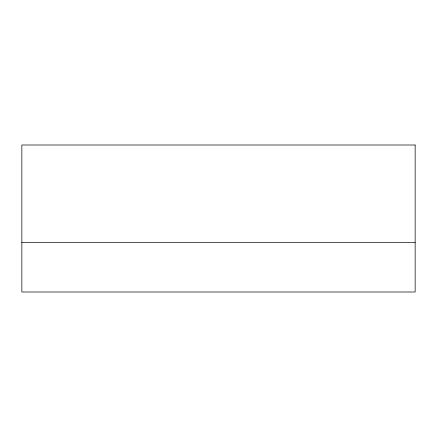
<?xml version="1.0" encoding="UTF-8"?>
<svg xmlns="http://www.w3.org/2000/svg" width="437" height="437" viewBox="0 0 437 437"><rect width="100%" height="100%" fill="white"/><g stroke="black" fill="none" stroke-linecap="round" stroke-linejoin="round"><path stroke-width="0.66" d="M21.85 242.338L415.15 242.338M415.15 145.002L21.85 145.002L21.85 291.998L415.15 291.998L415.15 145.002"/></g></svg>
